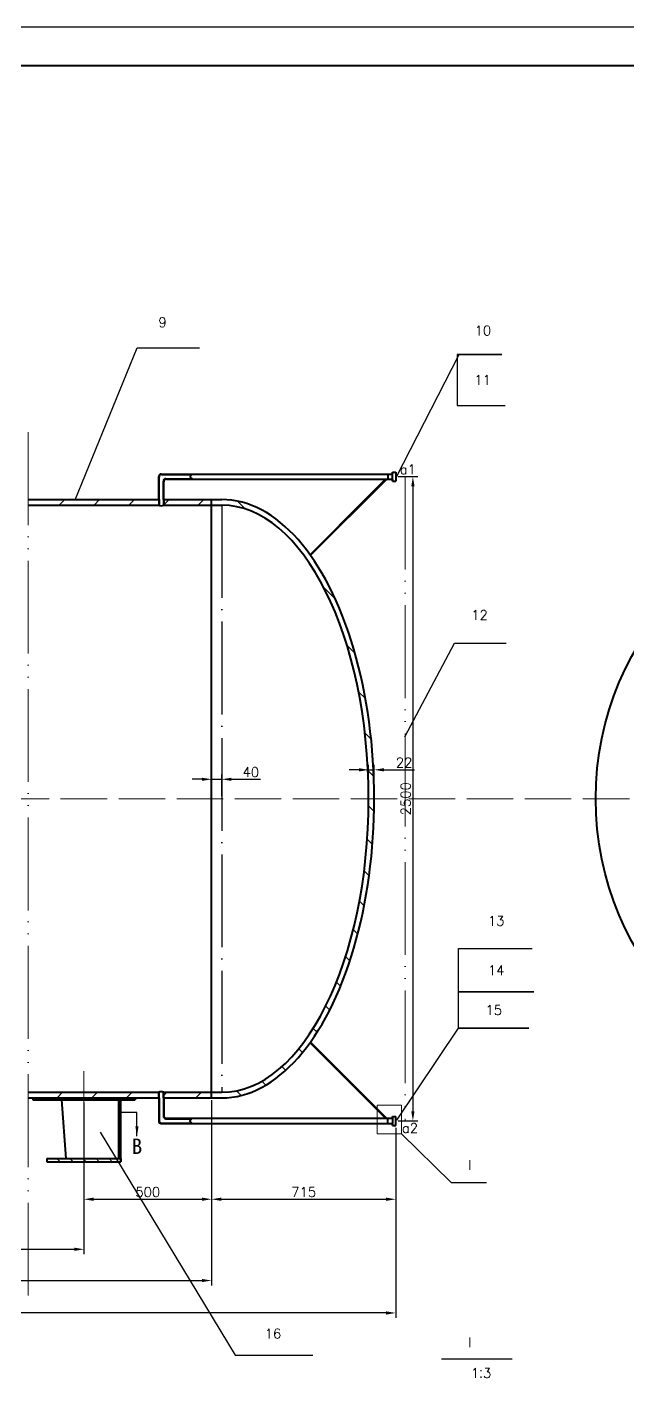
# Model space of a CAD drawing. Header units: millimetres. Extents: x 0 to 841, y 0 to 594.
# Drawn here: x 273.4 to 428.8, y 244.7 to 594 of the extents above; entities that cross this region are included whole.
import ezdxf

# ---------------------------------------------------------------- set-up
doc = ezdxf.new("R2010")
doc.units = ezdxf.units.MM
for name, pattern in [('ACAD_ISO02W100', [15, 12, -3]), ('ACAD_ISO04W100', [30, 24, -3, 0, -3]), ('ACAD_ISO05W100', [33, 24, -3, 0, -3, 0, -3])]:
    doc.linetypes.add(name, pattern=pattern)
for name, color, linetype, lineweight in [('daduanxian', 3, 'ACAD_ISO05W100', 20), ('hanfeng', 4, 'ACAD_ISO04W100', 25), ('图层1', 20, 'ACAD_ISO02W100', 20), ('图层2', 160, 'Continuous', 40)]:
    doc.layers.add(name, color=color, linetype=linetype, lineweight=lineweight)
doc.styles.get("Standard").update_dxf_attribs({"font": 'txt', "bigfont": 'gbcbig.shx'})
doc.dimstyles.new('ISO-25', dxfattribs={"dimtxt": 2.5, "dimasz": 2.5, "dimexe": 1.25, "dimexo": 0.625, "dimtad": 1, "dimtxsty": 'Standard', "dimcen": 2.5, "dimadec": 0, "dimazin": 0, "dimtfac": 1, "dimtmove": 0, "dimatfit": 3, "dimfxl": 0, "dimarcsym": 0})

# ---------------------------------------------------------------- blocks, each defined once
blk = doc.blocks.new('*D8')
at = {"color": 0, "lineweight": -2}
for p, q in [((111.05, 315.87), (111.05, 276.73)), ((288.16, 315.87), (288.16, 276.73)), ((113.55, 277.98), (285.66, 277.98))]:
    blk.add_line(p, q, dxfattribs=at)
at = {"color": 0}
for points in [[(113.55, 278.4), (113.55, 277.56), (111.05, 277.98)], [(285.66, 278.4), (285.66, 277.56), (288.16, 277.98)]]:
    blk.add_solid(points, dxfattribs=at)
at = {"layer": 'Defpoints', "color": 0}
for p in [(111.05, 316.5), (288.16, 316.5), (288.16, 277.98)]:
    blk.add_point(p, dxfattribs=at)
at = {"color": 0, "insert": (199.6, 279.86), "char_height": 2.5, "attachment_point": 5}
blk.add_mtext('4000', dxfattribs=at)
blk = doc.blocks.new('*D9')
at = {"color": 0, "lineweight": -2}
for p, q in [((35.71, 393.85), (35.71, 260.27)), ((368.76, 309.4), (368.76, 260.27)), ((366.26, 261.52), (38.21, 261.52))]:
    blk.add_line(p, q, dxfattribs=at)
at = {"color": 0}
for points in [[(38.21, 261.94), (38.21, 261.1), (35.71, 261.52)], [(366.26, 261.94), (366.26, 261.1), (368.76, 261.52)]]:
    blk.add_solid(points, dxfattribs=at)
at = {"layer": 'Defpoints', "color": 0}
for p in [(35.71, 394.47), (368.76, 310.02), (35.71, 261.52)]:
    blk.add_point(p, dxfattribs=at)
at = {"color": 0, "insert": (202.23, 263.39), "char_height": 2.5, "attachment_point": 5}
blk.add_mtext('6330', dxfattribs=at)
blk = doc.blocks.new('*D10')
at = {"color": 0, "lineweight": -2}
for p, q in [((77.75, 315.87), (77.75, 268.65)), ((321.16, 316.5), (321.16, 268.65)), ((80.25, 269.9), (318.66, 269.9))]:
    blk.add_line(p, q, dxfattribs=at)
at = {"color": 0}
for points in [[(80.25, 270.32), (80.25, 269.49), (77.75, 269.9)], [(318.66, 270.32), (318.66, 269.49), (321.16, 269.9)]]:
    blk.add_solid(points, dxfattribs=at)
at = {"layer": 'Defpoints', "color": 0}
for p in [(77.75, 316.5), (321.16, 317.12), (321.16, 269.9)]:
    blk.add_point(p, dxfattribs=at)
at = {"color": 0, "insert": (199.45, 271.78), "char_height": 2.5, "attachment_point": 5}
blk.add_mtext('5000', dxfattribs=at)
blk = doc.blocks.new('*D11')
at = {"color": 0, "lineweight": -2}
for p, q in [((288.16, 315.97), (288.16, 289.67)), ((321.16, 309.9), (321.16, 289.67)), ((290.66, 290.92), (318.66, 290.92))]:
    blk.add_line(p, q, dxfattribs=at)
at = {"color": 0}
for points in [[(290.66, 291.34), (290.66, 290.5), (288.16, 290.92)], [(318.66, 291.34), (318.66, 290.5), (321.16, 290.92)]]:
    blk.add_solid(points, dxfattribs=at)
at = {"layer": 'Defpoints', "color": 0}
for p in [(288.16, 316.59), (321.16, 310.52), (321.16, 290.92)]:
    blk.add_point(p, dxfattribs=at)
at = {"color": 0, "insert": (304.66, 292.79), "char_height": 2.5, "attachment_point": 5}
blk.add_mtext('500', dxfattribs=at)
blk = doc.blocks.new('*D12')
at = {"color": 0, "lineweight": -2}
for p, q in [((321.16, 316.5), (321.16, 289.67)), ((368.76, 309.4), (368.76, 289.67)), ((323.66, 290.92), (366.26, 290.92))]:
    blk.add_line(p, q, dxfattribs=at)
at = {"color": 0}
for points in [[(323.66, 291.34), (323.66, 290.5), (321.16, 290.92)], [(366.26, 291.34), (366.26, 290.5), (368.76, 290.92)]]:
    blk.add_solid(points, dxfattribs=at)
at = {"layer": 'Defpoints', "color": 0}
for p in [(321.16, 317.12), (368.76, 310.02), (368.76, 290.92)]:
    blk.add_point(p, dxfattribs=at)
at = {"color": 0, "insert": (344.96, 292.79), "char_height": 2.5, "attachment_point": 5}
blk.add_mtext('715', dxfattribs=at)
blk = doc.blocks.new('*D13')
at = {"color": 0, "lineweight": -2}
for p, q in [((369.39, 477.76), (374.44, 477.76)), ((373.19, 475.26), (373.19, 313.69)), ((369.39, 311.19), (374.44, 311.19))]:
    blk.add_line(p, q, dxfattribs=at)
at = {"color": 0}
for points in [[(372.77, 475.26), (373.61, 475.26), (373.19, 477.76)], [(372.77, 313.69), (373.61, 313.69), (373.19, 311.19)]]:
    blk.add_solid(points, dxfattribs=at)
at = {"layer": 'Defpoints', "color": 0}
for p in [(368.76, 477.76), (368.76, 311.19), (373.19, 311.19)]:
    blk.add_point(p, dxfattribs=at)
at = {"color": 0, "insert": (371.32, 394.47), "char_height": 2.5, "attachment_point": 5, "rotation": 90}
blk.add_mtext('2500', dxfattribs=at)
blk = doc.blocks.new('*D18')
at = {"color": 0, "lineweight": -2}
for p, q in [((318.66, 399.5), (316.16, 399.5)), ((321.16, 395.1), (321.16, 400.75)), ((321.16, 399.5), (323.8, 399.5)), ((323.8, 395.1), (323.8, 400.75)), ((326.3, 399.5), (333.8, 399.5))]:
    blk.add_line(p, q, dxfattribs=at)
at = {"color": 0}
for points in [[(318.66, 399.91), (318.66, 399.08), (321.16, 399.5)], [(326.3, 399.91), (326.3, 399.08), (323.8, 399.5)]]:
    blk.add_solid(points, dxfattribs=at)
at = {"layer": 'Defpoints', "color": 0}
for p in [(323.8, 399.5), (321.16, 394.47), (323.8, 394.47)]:
    blk.add_point(p, dxfattribs=at)
at = {"color": 0, "insert": (331.3, 401.37), "char_height": 2.5, "attachment_point": 5}
blk.add_mtext('40', dxfattribs=at)
blk = doc.blocks.new('*D19')
at = {"color": 0, "lineweight": -2}
for p, q in [((359.25, 401.95), (356.75, 401.95)), ((361.75, 395.1), (361.75, 403.2)), ((361.75, 401.95), (363.2, 401.95)), ((363.2, 395.1), (363.2, 403.2)), ((365.7, 401.95), (373.61, 401.95))]:
    blk.add_line(p, q, dxfattribs=at)
at = {"color": 0}
for points in [[(359.25, 402.37), (359.25, 401.53), (361.75, 401.95)], [(365.7, 402.37), (365.7, 401.53), (363.2, 401.95)]]:
    blk.add_solid(points, dxfattribs=at)
at = {"layer": 'Defpoints', "color": 0}
for p in [(363.2, 401.95), (361.75, 394.47), (363.2, 394.47)]:
    blk.add_point(p, dxfattribs=at)
at = {"color": 0, "insert": (370.91, 403.82), "char_height": 2.5, "attachment_point": 5}
blk.add_mtext('22', dxfattribs=at)

msp = doc.modelspace()

# ---------------------------------------------------------------- hatches: boundary and pattern name
h = msp.add_hatch()
h.set_pattern_fill('ANSI31', color=256, scale=0.25, angle=90, style=0)
edge = h.paths.add_edge_path(flags=17)
edge.add_spline(control_points=[(316.064, 477.095), (316.06, 477.127), (316.047, 477.161), (316.027, 477.195)], knot_values=[1.4836161, 1.4836161, 1.4836161, 1.4836161, 1.6152041, 1.6152041, 1.6152041, 1.6152041], degree=3, periodic=0)
edge.add_line((316.027, 477.195), (309.368, 477.195))
edge.add_arc((309.368, 476.525), 0.67, 90, 180)
edge.add_line((308.698, 476.525), (308.698, 473.763))
edge.add_line((308.698, 473.763), (308.698, 471.825))
edge.add_line((308.698, 471.825), (308.698, 470.335))
edge.add_arc((308.137, 471.957), 1.716, 289.08212, 292.61986)
edge.add_line((308.797, 470.373), (308.797, 471.825))
edge.add_line((308.797, 471.825), (308.797, 476.425))
edge.add_arc((309.467, 476.425), 0.67, 90, 180, ccw=False)
edge.add_line((309.467, 477.095), (316.064, 477.095))
edge = h.paths.add_edge_path()
edge.add_line((316.124, 478.425), (308.797, 478.425))
edge.add_line((308.797, 478.425), (308.147, 478.425))
edge.add_arc((308.147, 477.755), 0.67, 90, 180)
edge.add_line((307.477, 477.755), (307.477, 471.825))
edge.add_line((307.477, 471.825), (307.477, 470.373))
edge.add_arc((308.137, 471.957), 1.716, 247.38014, 250.91788)
edge.add_line((307.576, 470.335), (307.576, 471.825))
edge.add_line((307.576, 471.825), (307.576, 473.744))
edge.add_line((307.576, 473.744), (307.576, 477.655))
edge.add_arc((308.246, 477.655), 0.67, 90, 180, ccw=False)
edge.add_line((308.246, 478.325), (308.797, 478.325))
edge.add_line((308.797, 478.325), (316.002, 478.325))
edge.add_spline(control_points=[(316.002, 478.325), (316.042, 478.358), (316.083, 478.392), (316.124, 478.425)], knot_values=[0, 0, 0, 0, 0.1250177, 0.1250177, 0.1250177, 0.1250177], degree=3, periodic=0)
h = msp.add_hatch()
h.set_pattern_fill('ANSI31', color=256, scale=2, angle=90, style=0)
edge = h.paths.add_edge_path()
edge.add_ellipse((75.108, 394.473), major_axis=(0, 75.9), ratio=0.5, start_angle=2.9622, end_angle=90, ccw=False)
edge.add_arc((77.748, 470.373), 4.602, 162.60994, 181.26266, ccw=False)
edge.add_ellipse((75.108, 394.473), major_axis=(0, -77.352), ratio=0.5093857, start_angle=182.54835, end_angle=270)
edge.add_line((35.706, 394.473), (37.158, 394.473))
edge = h.paths.add_edge_path()
edge.add_ellipse((75.108, 394.473), major_axis=(0, 75.9), ratio=0.5, start_angle=90, end_angle=180, ccw=False)
edge.add_line((37.158, 394.473), (35.706, 394.473))
edge.add_ellipse((75.108, 394.473), major_axis=(0, -77.352), ratio=0.5093857, start_angle=270, end_angle=360)
edge.add_line((75.108, 317.121), (77.748, 317.121))
edge.add_line((77.748, 317.121), (77.748, 318.573))
edge.add_line((77.748, 318.573), (75.108, 318.573))
edge = h.paths.add_edge_path()
edge.add_line((77.748, 471.825), (75.108, 471.825))
edge.add_ellipse((75.108, 394.473), major_axis=(0, -77.352), ratio=0.5093857, start_angle=180, end_angle=182.54835)
edge.add_arc((77.748, 470.373), 4.602, 162.60994, 180)
edge.add_arc((77.748, 470.373), 4.602, 180, 181.26266)
edge.add_ellipse((75.108, 394.473), major_axis=(0, 75.9), ratio=0.5, start_angle=0, end_angle=2.9622, ccw=False)
edge.add_line((75.108, 470.373), (77.748, 470.373))
edge.add_line((77.748, 470.373), (77.748, 471.825))
edge = h.paths.add_edge_path()
edge.add_ellipse((323.796, 394.473), major_axis=(0, -77.352), ratio=0.5093857, start_angle=90, end_angle=144.63457)
edge.add_ellipse((323.796, 394.473), major_axis=(0, -77.352), ratio=0.5093857, start_angle=144.63457, end_angle=180)
edge.add_line((323.796, 471.825), (321.156, 471.825))
edge.add_line((321.156, 471.825), (321.156, 470.373))
edge.add_line((321.156, 470.373), (323.796, 470.373))
edge.add_ellipse((323.796, 394.473), major_axis=(0, 75.9), ratio=0.5, start_angle=270, end_angle=360, ccw=False)
edge.add_line((361.746, 394.473), (363.198, 394.473))
edge = h.paths.add_edge_path()
edge.add_ellipse((323.796, 394.473), major_axis=(0, -77.352), ratio=0.5093857, start_angle=35.36543, end_angle=90)
edge.add_line((363.198, 394.473), (361.746, 394.473))
edge.add_ellipse((323.796, 394.473), major_axis=(0, 75.9), ratio=0.5, start_angle=180, end_angle=270, ccw=False)
edge.add_line((323.796, 318.573), (321.156, 318.573))
edge.add_line((321.156, 318.573), (321.156, 317.121))
edge.add_line((321.156, 317.121), (323.796, 317.121))
edge.add_ellipse((323.796, 394.473), major_axis=(0, -77.352), ratio=0.5093857, start_angle=0, end_angle=35.36543)
h = msp.add_hatch()
h.set_pattern_fill('ANSI31', color=256, scale=0.25, angle=90, style=0)
edge = h.paths.add_edge_path(flags=17)
edge.add_spline(control_points=[(316.052, 311.804), (316.054, 311.809), (316.056, 311.814), (316.057, 311.819)], knot_values=[1.5528455, 1.5528455, 1.5528455, 1.5528455, 1.5716341, 1.5716341, 1.5716341, 1.5716341], degree=3, periodic=0)
edge.add_spline(control_points=[(316.057, 311.819), (316.058, 311.823), (316.059, 311.827), (316.06, 311.831)], knot_values=[1.5716341, 1.5716341, 1.5716341, 1.5716341, 1.5881528, 1.5881528, 1.5881528, 1.5881528], degree=3, periodic=0)
edge.add_spline(control_points=[(316.06, 311.831), (316.061, 311.834), (316.062, 311.837), (316.062, 311.84)], knot_values=[1.5881528, 1.5881528, 1.5881528, 1.5881528, 1.6006782, 1.6006782, 1.6006782, 1.6006782], degree=3, periodic=0)
edge.add_spline(control_points=[(316.062, 311.84), (316.063, 311.844), (316.063, 311.847), (316.064, 311.851)], knot_values=[1.6006782, 1.6006782, 1.6006782, 1.6006782, 1.6152041, 1.6152041, 1.6152041, 1.6152041], degree=3, periodic=0)
edge.add_line((316.064, 311.851), (309.467, 311.851))
edge.add_arc((309.467, 312.521), 0.67, 180, 270, ccw=False)
edge.add_line((308.797, 312.521), (308.797, 317.121))
edge.add_line((308.797, 317.121), (308.797, 318.573))
edge.add_arc((308.137, 316.989), 1.716, 67.38014, 70.91788)
edge.add_line((308.698, 318.611), (308.698, 317.121))
edge.add_line((308.698, 317.121), (308.698, 315.183))
edge.add_line((308.698, 315.183), (308.698, 312.421))
edge.add_arc((309.368, 312.421), 0.67, 180, 270)
edge.add_line((309.368, 311.751), (316.027, 311.751))
edge.add_spline(control_points=[(316.027, 311.751), (316.028, 311.753), (316.029, 311.755), (316.03, 311.757)], knot_values=[1.4836161, 1.4836161, 1.4836161, 1.4836161, 1.4909924, 1.4909924, 1.4909924, 1.4909924], degree=3, periodic=0)
edge.add_spline(control_points=[(316.03, 311.757), (316.036, 311.766), (316.04, 311.776), (316.045, 311.786)], knot_values=[1.4909924, 1.4909924, 1.4909924, 1.4909924, 1.5281426, 1.5281426, 1.5281426, 1.5281426], degree=3, periodic=0)
edge.add_spline(control_points=[(316.045, 311.786), (316.048, 311.792), (316.05, 311.798), (316.052, 311.804)], knot_values=[1.5281426, 1.5281426, 1.5281426, 1.5281426, 1.5528455, 1.5528455, 1.5528455, 1.5528455], degree=3, periodic=0)
edge = h.paths.add_edge_path()
edge.add_spline(control_points=[(316.042, 310.588), (316.028, 310.599), (316.015, 310.61), (316.002, 310.621)], knot_values=[0.0832363, 0.0832363, 0.0832363, 0.0832363, 0.1250177, 0.1250177, 0.1250177, 0.1250177], degree=3, periodic=0)
edge.add_line((316.002, 310.621), (308.797, 310.621))
edge.add_line((308.797, 310.621), (308.246, 310.621))
edge.add_arc((308.246, 311.291), 0.67, 180, 270, ccw=False)
edge.add_line((307.576, 311.291), (307.576, 315.202))
edge.add_line((307.576, 315.202), (307.576, 317.121))
edge.add_line((307.576, 317.121), (307.576, 318.611))
edge.add_arc((308.137, 316.989), 1.716, 109.08212, 112.61986)
edge.add_line((307.477, 318.573), (307.477, 317.121))
edge.add_line((307.477, 317.121), (307.477, 311.191))
edge.add_arc((308.147, 311.191), 0.67, 180, 270)
edge.add_line((308.147, 310.521), (308.797, 310.521))
edge.add_line((308.797, 310.521), (316.124, 310.521))
edge.add_spline(control_points=[(316.124, 310.521), (316.096, 310.543), (316.069, 310.565), (316.042, 310.588)], knot_values=[0, 0, 0, 0, 0.0832363, 0.0832363, 0.0832363, 0.0832363], degree=3, periodic=0)
h = msp.add_hatch()
h.set_pattern_fill('ANSI31', color=256, scale=0.75, style=0)
h.paths.add_polyline_path([(301.356, 317.121), (274.956, 317.121), (274.956, 316.593), (301.356, 316.593)])
h = msp.add_hatch()
h.set_pattern_fill('ANSI31', color=256, scale=0.5, angle=90, style=0)
h.paths.add_polyline_path([(297.726, 316.593), (297.198, 316.593), (297.198, 301.413), (297.726, 301.413)])
h = msp.add_hatch()
h.set_pattern_fill('ANSI31', color=256, scale=0.75, angle=90, style=0)
h.paths.add_polyline_path([(297.726, 301.413), (278.586, 301.413), (278.586, 300.621), (297.726, 300.621)])

# ---------------------------------------------------------------- linework, layer by layer
for p, q in [((841, 594), (0, 594)), ((285.894, 471.716), (301.95, 511.093)), ((301.95, 511.093), (318.005, 511.093)), ((368.928, 477.72), (385.11, 509.337)), ((396.144, 509.337), (384.668, 509.337)), ((384.668, 509.337), (384.668, 496.107)), ((385.11, 509.337), (396.144, 509.337)), ((384.668, 496.107), (397.027, 496.107)), ((281.788, 470.373), (283.24, 471.825)), ((290.768, 470.373), (292.22, 471.825)), ((299.748, 470.373), (301.2, 471.825)), ((308.797, 470.442), (310.18, 471.825)), ((317.709, 470.373), (319.161, 471.825)), ((371.142, 410.459), (383.934, 434.676)), ((383.934, 434.676), (397.286, 434.676)), ((385.02, 344.54), (385.02, 355.727)), ((385.02, 355.727), (404.049, 355.727)), ((385.02, 335.109), (385.02, 344.54)), ((385.02, 344.54), (404.422, 344.54)), ((404.422, 344.54), (385.02, 344.54)), ((369.001, 311.379), (385.02, 335.109)), ((385.02, 335.109), (403.173, 335.109)), ((403.173, 335.109), (385.02, 335.109)), ((281.2, 317.121), (282.652, 318.573)), ((290.18, 317.121), (291.632, 318.573)), ((299.16, 317.121), (300.612, 318.573)), ((308.797, 317.777), (309.593, 318.573)), ((317.121, 317.121), (318.573, 318.573)), ((292.341, 308.236), (327.244, 250.643)), ((370.226, 307.82), (383.069, 295.285)), ((383.069, 295.285), (392.194, 295.285)), ((327.244, 250.643), (347.339, 250.643)), ((380.619, 249.655), (398.846, 249.655))]:
    msp.add_line(p, q)
at = {"layer": 'daduanxian'}
for p, q in [((273.753, 489.217), (273.753, 264.556)), ((371.187, 477.699), (371.187, 310.99))]:
    msp.add_line(p, q, dxfattribs=at)
msp.add_lwpolyline([(363.979, 315.251), (370.226, 315.251), (370.226, 307.82), (363.979, 307.82)], close=True, dxfattribs=at)
at = {"layer": 'hanfeng'}
msp.add_line((323.796, 470.373), (323.796, 318.573), dxfattribs=at)
at = {"layer": '图层1'}
for p, q in [((12.14, 394.473), (616.286, 394.473)), ((288.156, 324.077), (288.156, 291.429))]:
    msp.add_line(p, q, dxfattribs=at)
at = {"layer": '图层2'}
for p, q in [((831, 584), (25, 584)), ((367.961, 478.925), (368.761, 478.925)), ((367.961, 478.925), (367.961, 478.525)), ((367.961, 476.595), (367.961, 478.925)), ((368.761, 478.925), (368.761, 476.595)), ((307.477, 471.825), (307.477, 477.755)), ((307.576, 473.744), (307.576, 477.655)), ((308.147, 478.425), (308.797, 478.425)), ((308.246, 478.325), (308.797, 478.325)), ((308.698, 473.763), (308.698, 476.525)), ((308.797, 478.425), (316.124, 478.425)), ((308.797, 478.325), (316.002, 478.325)), ((308.797, 471.825), (308.797, 476.425)), ((309.368, 477.195), (316.027, 477.195)), ((309.467, 477.095), (316.064, 477.095)), ((316.064, 477.095), (367.861, 477.095)), ((316.124, 478.425), (367.861, 478.425)), ((366.144, 477.095), (346.601, 457.552)), ((366.286, 476.954), (346.743, 457.41)), ((366.144, 477.095), (354.144, 465.095)), ((366.729, 478.425), (366.729, 477.095)), ((367.961, 476.995), (367.961, 476.595)), ((367.961, 476.595), (368.761, 476.595)), ((273.753, 471.825), (307.477, 471.825)), ((307.477, 471.825), (307.477, 470.373)), ((307.576, 471.825), (307.576, 473.744)), ((307.576, 471.825), (307.576, 470.335)), ((308.698, 471.825), (308.698, 473.763)), ((308.698, 471.825), (308.698, 470.335)), ((308.797, 471.825), (308.797, 470.373)), ((308.797, 471.825), (323.796, 471.825)), ((321.156, 317.121), (321.156, 471.825)), ((273.753, 470.373), (307.477, 470.373)), ((308.797, 470.373), (323.796, 470.373)), ((366.144, 311.851), (346.601, 331.394)), ((366.286, 311.992), (346.743, 331.536)), ((273.753, 318.573), (307.477, 318.573)), ((307.477, 317.121), (307.477, 318.573)), ((307.477, 317.121), (307.477, 318.573)), ((307.576, 317.121), (307.576, 318.611)), ((307.576, 317.121), (307.576, 318.611)), ((308.698, 317.121), (308.698, 318.611)), ((308.698, 317.121), (308.698, 318.611)), ((308.797, 317.121), (308.797, 318.573)), ((308.797, 318.573), (323.796, 318.573)), ((308.797, 317.121), (308.797, 318.573)), ((308.797, 318.573), (319.452, 318.573)), ((319.452, 318.573), (323.796, 318.573)), ((273.753, 317.121), (307.477, 317.121)), ((274.956, 317.121), (274.956, 316.593)), ((274.956, 316.593), (301.356, 316.593)), ((282.366, 316.593), (283.47, 301.413)), ((297.198, 301.413), (297.198, 316.593)), ((297.726, 300.621), (297.726, 316.593)), ((301.356, 317.121), (301.356, 316.593)), ((307.477, 317.121), (307.477, 311.191)), ((307.576, 317.121), (307.576, 315.202)), ((307.576, 317.121), (307.576, 315.202)), ((307.576, 315.202), (307.576, 311.291)), ((308.698, 317.121), (308.698, 315.183)), ((308.698, 317.121), (308.698, 315.183)), ((308.698, 315.183), (308.698, 312.421)), ((308.797, 317.121), (323.796, 317.121)), ((308.797, 317.121), (308.797, 312.521)), ((308.797, 317.121), (319.452, 317.121)), ((319.452, 317.121), (323.796, 317.121)), ((309.368, 311.751), (316.027, 311.751)), ((309.467, 311.851), (316.064, 311.851)), ((316.064, 311.851), (367.861, 311.851)), ((366.729, 310.521), (366.729, 311.851)), ((367.961, 312.351), (368.761, 312.351)), ((367.961, 311.951), (367.961, 312.351)), ((367.961, 312.351), (367.961, 310.021)), ((368.761, 310.021), (368.761, 312.351)), ((308.147, 310.521), (308.797, 310.521)), ((308.246, 310.621), (308.797, 310.621)), ((308.797, 310.621), (316.002, 310.621)), ((308.797, 310.521), (316.124, 310.521)), ((316.124, 310.521), (367.861, 310.521)), ((367.961, 310.021), (367.961, 310.421)), ((367.961, 310.021), (368.761, 310.021)), ((278.586, 301.413), (297.726, 301.413)), ((278.586, 301.413), (278.586, 300.621)), ((278.586, 300.621), (297.726, 300.621)), ((297.726, 301.413), (297.726, 300.621))]:
    msp.add_line(p, q, dxfattribs=at)
msp.add_circle((497.806, 394.473), 77.352, dxfattribs=at)
for centre, radius, start, end in [((308.147, 477.755), 0.67, 90, 180), ((308.246, 477.655), 0.67, 90, 180), ((309.368, 476.525), 0.67, 90, 180), ((309.467, 476.425), 0.67, 90, 180), ((367.861, 478.525), 0.1, 270, 0), ((367.861, 476.995), 0.1, 0, 90), ((308.137, 471.957), 1.716, 247.38014, 292.61986), ((308.137, 316.989), 1.716, 67.38014, 112.61986), ((308.147, 311.191), 0.67, 180, 270), ((308.246, 311.291), 0.67, 180, 270), ((309.368, 312.421), 0.67, 180, 270), ((309.467, 312.521), 0.67, 180, 270), ((367.861, 311.951), 0.1, 270, 0), ((367.861, 310.421), 0.1, 0, 90)]:
    msp.add_arc(centre, radius, start, end, dxfattribs=at)
for major_axis, ratio, start_param, end_param in [((0, -77.352), 0.5093857, 0, 3.1415927), ((0, 75.9), 0.5, 3.1415927, 6.2831853)]:
    msp.add_ellipse((323.796, 394.473), major_axis=major_axis, ratio=ratio, start_param=start_param, end_param=end_param, dxfattribs=at)
for points in [[(316.124, 478.425), (315.846, 478.199), (315.316, 477.769), (316.042, 477.283), (316.064, 477.095)], [(316.124, 310.521), (315.846, 310.747), (315.316, 311.177), (316.042, 311.663), (316.064, 311.851)]]:
    msp.add_open_spline(points, degree=3, knots=[0, 0, 0, 0, 0.8476204, 1.6152041, 1.6152041, 1.6152041, 1.6152041], dxfattribs=at)

# ---------------------------------------------------------------- texts
for s, insert, char_height, width, attachment_point in [('9', (308.48, 517.637), 2.5, 12.79981, 5), ('10', (391.289, 515.511), 2.5, 12.35844, 5), ('11', (391.195, 502.758), 2.5, 12.34135, 5), ('a1', (371.883, 480.862), 2.5, 2.99509, 2), ('12', (390.405, 441.953), 2.5, 13.76175, 5), ('13', (394.708, 362.902), 2.5, 18.68187, 5), ('14', (394.721, 350.133), 2.5, 19.40188, 5), ('15', (394.097, 339.824), 2.5, 18.15284, 5), ('a2', (370.346, 309.318), 2.5, 4.60783, 4), ('{\\fSimSun|b0|i0|c134|p2;B}', (301.867, 304.615), 4, 2.80875, 5), ('I', (387.917, 299.749), 2.5, 8.55478, 5), ('16', (337.027, 256.191), 2.5, 20.62417, 5), ('I', (387.917, 253.928), 2.5, 8.55478, 5), ('1{\\fËÎÌå|b0|i0|c134|p0;\\H1.083x;:}3', (390.812, 246.061), 2.5, 20.38522, 5)]:
    msp.add_mtext(s, dxfattribs=dict(insert=insert, char_height=char_height, width=width, attachment_point=attachment_point))

# ---------------------------------------------------------------- dimensions: what is measured, and where the dimension line sits
dim = msp.add_linear_dim(base=(373.191, 311.186), p1=(368.761, 477.76), p2=(368.761, 311.186), angle=90, text='2500', dimstyle='ISO-25')
dim.commit()
dim.dimension.update_dxf_attribs({"geometry": '*D13', "text_midpoint": (371.316, 394.473)})
for base, p1, p2, text, picture, middle in [((363.198, 401.95), (361.746, 394.473), (363.198, 394.473), '22', '*D19', (370.906, 403.825)), ((323.796, 399.498), (321.156, 394.473), (323.796, 394.473), '40', '*D18', (331.296, 401.373)), ((35.706, 261.519), (368.761, 310.021), (35.706, 394.473), '6330', '*D9', (202.234, 263.394)), ((321.156, 269.902), (77.748, 316.496), (321.156, 317.121), '5000', '*D10', (199.452, 271.777)), ((288.156, 277.982), (111.048, 316.496), (288.156, 316.496), '4000', '*D8', (199.602, 279.857)), ((321.156, 290.92), (288.156, 316.593), (321.156, 310.521), '500', '*D11', (304.656, 292.795)), ((368.761, 290.92), (321.156, 317.121), (368.761, 310.021), '715', '*D12', (344.958, 292.795))]:
    dim = msp.add_linear_dim(base=base, p1=p1, p2=p2, text=text, dimstyle='ISO-25')
    dim.commit()
    dim.dimension.update_dxf_attribs({"geometry": picture, "text_midpoint": middle})

# ---------------------------------------------------------------- leaders
msp.add_leader([(301.856, 307.248), (301.856, 313.389), (297.726, 313.389)], dimstyle='ISO-25', override={"dimgap": 0.625, "dimtad": 0})

doc.saveas('drawing.dxf')
